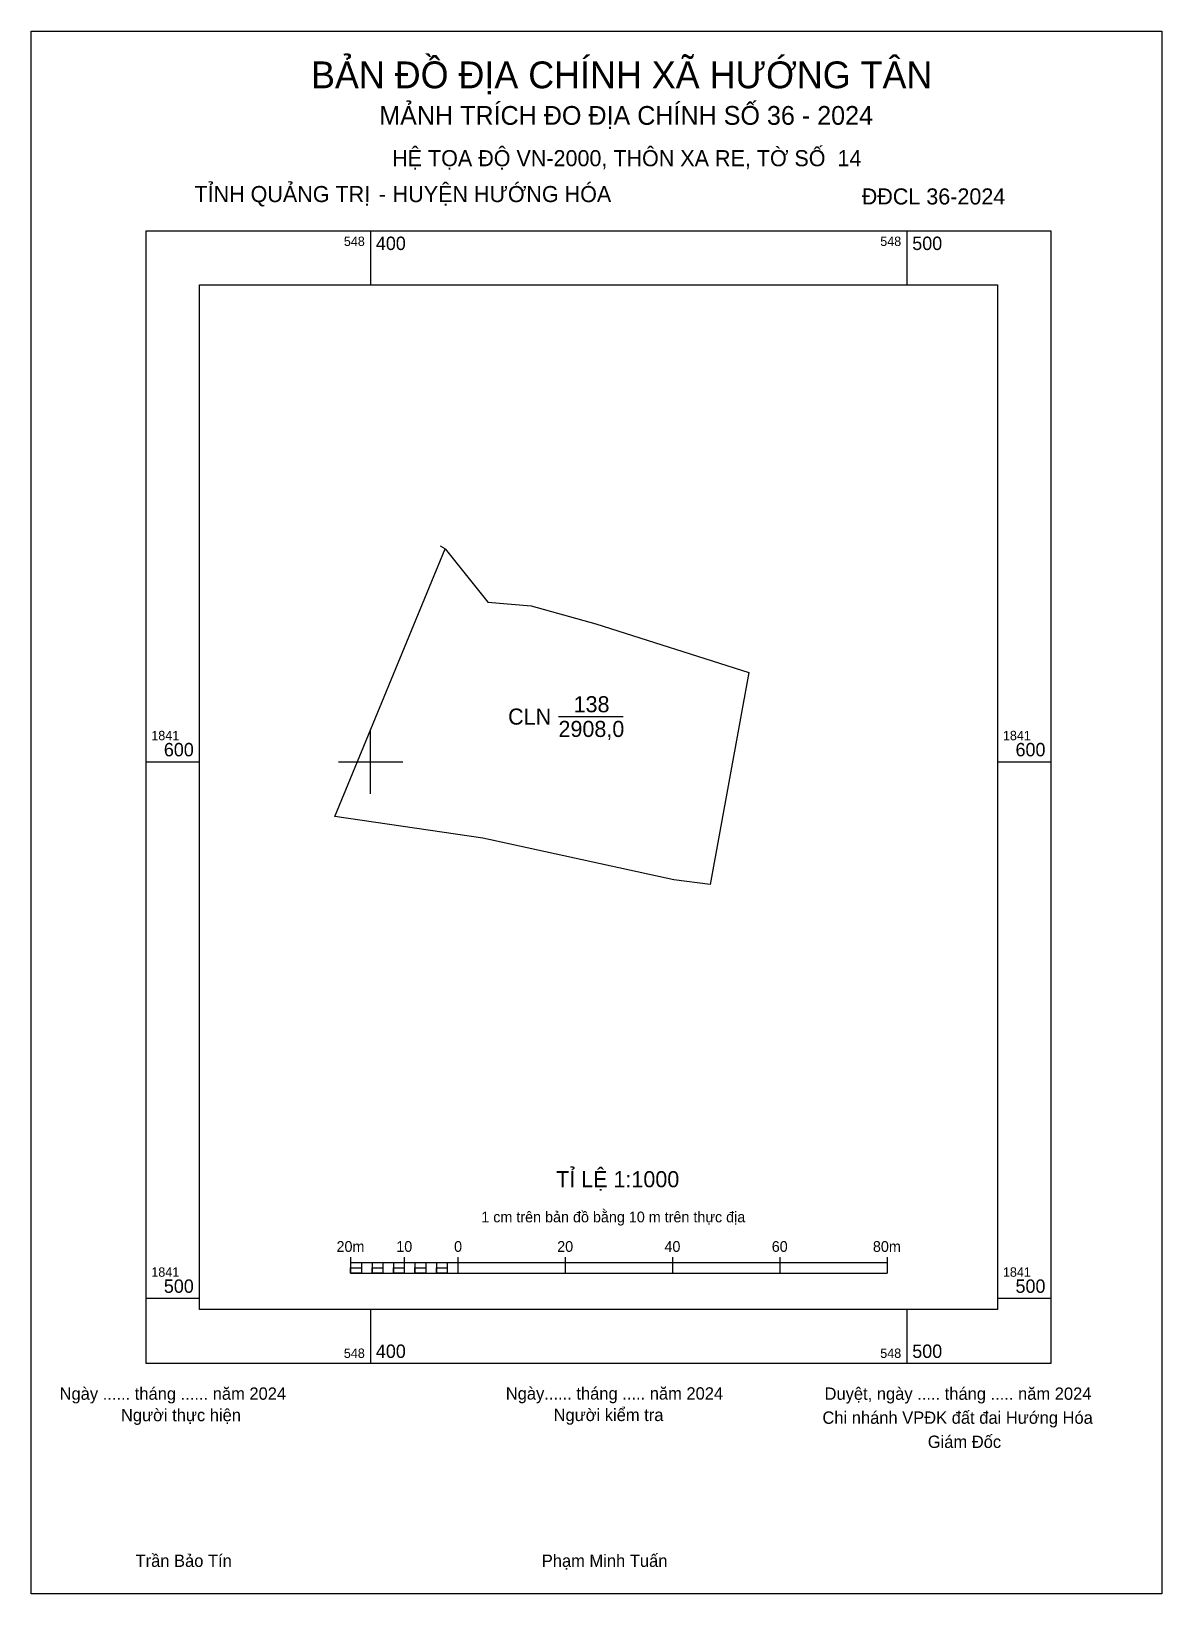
# Model space of a CAD drawing. Extents: x 548337 to 548548, y 1841445 to 1841736.
import ezdxf

# ---------------------------------------------------------------- set-up
doc = ezdxf.new("R2010")
doc.units = 0
for name, color, linetype in [('Level 1', 7, 'Continuous'), ('Level 10', 7, 'Continuous'), ('Level 13', 7, 'Continuous'), ('Level 2', 7, 'Continuous'), ('Level 27', 7, 'Continuous'), ('Level 6', 7, 'Continuous'), ('Level 62', 7, 'Continuous'), ('Level 63', 7, 'Continuous')]:
    doc.layers.add(name, color=color, linetype=linetype)

msp = doc.modelspace()

# ---------------------------------------------------------------- linework, layer by layer
at = {"layer": 'Level 1'}
for p, q in [((548336.75, 1841736.15), (548336.75, 1841736.15)), ((548547.51, 1841444.91), (548547.51, 1841444.91))]:
    msp.add_line(p, q, dxfattribs=at)
at = {"layer": 'Level 10'}
msp.add_line((548435.04, 1841608.41), (548447.08, 1841608.41), dxfattribs=at)
msp.add_lwpolyline([(548420.91, 1841585.74), (548393.37, 1841589.79), (548413.91, 1841639.7), (548421.87, 1841629.72), (548429.96, 1841629.03), (548442.01, 1841625.7), (548470.55, 1841616.6), (548463.31, 1841577.11), (548456.52, 1841578)], close=True, dxfattribs=at)
at = {"layer": 'Level 2'}
msp.add_lwpolyline([(548336.75, 1841736.15), (548547.51, 1841736.15), (548547.51, 1841444.91), (548336.75, 1841444.91)], close=True, dxfattribs=at)
at = {"layer": 'Level 27'}
msp.add_line((548413.91, 1841639.7), (548413.04, 1841640.2), dxfattribs=at)
at = {"layer": 'Level 62'}
msp.add_lwpolyline([(548368.13, 1841688.87), (548516.9, 1841688.87), (548516.9, 1841497.87), (548368.13, 1841497.87)], close=True, dxfattribs=at)
at = {"layer": 'Level 63'}
for p, q in [((548336.75, 1841731.15), (548336.75, 1841736.15)), ((548336.75, 1841736.15), (548341.75, 1841736.15)), ((548336.75, 1841731.15), (548336.75, 1841736.15)), ((548336.75, 1841736.15), (548341.75, 1841736.15)), ((548542.51, 1841736.15), (548547.51, 1841736.15)), ((548542.51, 1841736.15), (548547.51, 1841736.15)), ((548547.51, 1841736.15), (548547.51, 1841731.15)), ((548547.51, 1841736.15), (548547.51, 1841731.15)), ((548336.75, 1841731.15), (548336.75, 1841731.15)), ((548336.75, 1841731.15), (548336.75, 1841731.15)), ((548400, 1841698.87), (548400, 1841688.87)), ((548500, 1841698.87), (548500, 1841688.87)), ((548358.13, 1841600), (548368.13, 1841600)), ((548516.9, 1841600), (548526.9, 1841600)), ((548396.29, 1841507.64), (548396.29, 1841504.64)), ((548406.29, 1841507.64), (548406.29, 1841504.64)), ((548416.29, 1841507.64), (548416.29, 1841504.64)), ((548436.29, 1841507.64), (548436.29, 1841504.64)), ((548456.29, 1841507.64), (548456.29, 1841504.64)), ((548476.29, 1841507.64), (548476.29, 1841504.64)), ((548496.29, 1841507.64), (548496.29, 1841504.64)), ((548396.29, 1841506.64), (548496.29, 1841506.64)), ((548396.29, 1841504.64), (548496.29, 1841504.64)), ((548398.29, 1841506.64), (548398.29, 1841504.64)), ((548400.29, 1841506.64), (548400.29, 1841504.64)), ((548402.29, 1841506.64), (548402.29, 1841504.64)), ((548404.29, 1841506.64), (548404.29, 1841504.64)), ((548406.29, 1841506.64), (548406.29, 1841504.64)), ((548408.29, 1841506.64), (548408.29, 1841504.64)), ((548410.29, 1841506.64), (548410.29, 1841504.64)), ((548412.29, 1841506.64), (548412.29, 1841504.64)), ((548414.29, 1841506.64), (548414.29, 1841504.64)), ((548416.29, 1841506.64), (548416.29, 1841504.64)), ((548358.13, 1841500), (548368.13, 1841500)), ((548516.9, 1841500), (548526.9, 1841500)), ((548400, 1841497.87), (548400, 1841487.87)), ((548500, 1841497.87), (548500, 1841487.87)), ((548336.75, 1841444.91), (548336.75, 1841449.91)), ((548336.75, 1841444.91), (548336.75, 1841449.91)), ((548547.51, 1841449.91), (548547.51, 1841444.91)), ((548547.51, 1841449.91), (548547.51, 1841444.91)), ((548341.75, 1841444.91), (548336.75, 1841444.91)), ((548341.75, 1841444.91), (548336.75, 1841444.91)), ((548547.51, 1841444.91), (548542.51, 1841444.91)), ((548547.51, 1841444.91), (548542.51, 1841444.91))]:
    msp.add_line(p, q, dxfattribs=at)
for points in [[(548358.13, 1841698.87), (548358.13, 1841487.87), (548526.9, 1841487.87), (548526.9, 1841698.87)], [(548396.29, 1841505.64), (548398.29, 1841505.64), (548398.29, 1841504.64), (548396.29, 1841504.64)], [(548396.29, 1841505.64), (548398.29, 1841505.64), (548398.29, 1841504.64), (548396.29, 1841504.64)], [(548400.29, 1841505.64), (548402.29, 1841505.64), (548402.29, 1841504.64), (548400.29, 1841504.64)], [(548404.29, 1841505.64), (548406.29, 1841505.64), (548406.29, 1841504.64), (548404.29, 1841504.64)], [(548408.29, 1841505.64), (548410.29, 1841505.64), (548410.29, 1841504.64), (548408.29, 1841504.64)], [(548412.29, 1841505.64), (548414.29, 1841505.64), (548414.29, 1841504.64), (548412.29, 1841504.64)]]:
    msp.add_lwpolyline(points, close=True, dxfattribs=at)
for points in [[(548400, 1841594), (548400, 1841606)], [(548394, 1841600), (548406, 1841600)]]:
    msp.add_lwpolyline(points, dxfattribs=at)

# ---------------------------------------------------------------- texts
at = {"layer": 'Level 13'}
for s, p in [('138', (548437.86, 1841609.21)), ('CLN', (548425.65, 1841606.91)), ('2908,0', (548435.04, 1841604.61))]:
    msp.add_text(s, height=3, dxfattribs=at).set_placement(p)
at = {"layer": 'Level 6'}
for s, p in [('HỆ TỌA ÐỘ VN-2000, THÔN XA RE, TỜ SỐ  14', (548404.03, 1841710.99)), ('TỈ LỆ 1:1000', (548434.59, 1841520.68))]:
    msp.add_text(s, height=3, dxfattribs=at).set_placement(p)
at = {"layer": 'Level 63'}
for s, height, p in [('BẢN ĐỒ ĐỊA CHÍNH XÃ HƯỚNG TÂN', 5, (548388.91, 1841725.52)), ('MẢNH TRÍCH ĐO ĐỊA CHÍNH SỐ 36 - 2024', 3.5, (548401.62, 1841718.71)), ('TỈNH QUẢNG TRỊ', 3, (548367.17, 1841704.3)), ('-', 3, (548401.54, 1841704.3)), (' HUYỆN HƯỚNG HÓA', 3, (548403.02, 1841704.3)), ('ĐĐCL 36-2024', 3, (548491.58, 1841703.86)), ('548', 1.75, (548395.03, 1841696.12)), ('400', 2.5, (548401, 1841695.37)), ('548', 1.75, (548495.03, 1841696.12)), ('500', 2.5, (548501, 1841695.37)), ('1841', 1.75, (548359.13, 1841604)), ('600', 2.5, (548361.47, 1841601)), ('1841', 1.75, (548517.9, 1841604)), ('600', 2.5, (548520.25, 1841601)), ('D', 0.01, (548420.91, 1841585.74)), ('D', 0.01, (548420.91, 1841585.74)), ('1 cm trên bản đồ bằng 10 m trên thực địa', 2, (548420.65, 1841514.14)), ('20m', 2, (548393.66, 1841508.64)), ('10', 2, (548404.8, 1841508.64)), ('0', 2, (548415.58, 1841508.64)), ('20', 2, (548434.8, 1841508.64)), ('40', 2, (548454.8, 1841508.64)), ('60', 2, (548474.8, 1841508.64)), ('80m', 2, (548493.66, 1841508.64)), ('1841', 1.75, (548359.13, 1841504)), ('1841', 1.75, (548517.9, 1841504)), ('500', 2.5, (548361.47, 1841501)), ('500', 2.5, (548520.25, 1841501)), ('548', 1.75, (548395.03, 1841488.87)), ('400', 2.5, (548401, 1841488.87)), ('548', 1.75, (548495.03, 1841488.87)), ('500', 2.5, (548501, 1841488.87)), ('Ngày ...... tháng ...... năm 2024', 2.3, (548342.03, 1841481.07)), ('Ngày...... tháng ..... năm 2024', 2.3, (548425.22, 1841481.1)), ('Duyệt, ngày ..... tháng ..... năm 2024', 2.3, (548484.65, 1841481.06)), ('Người thực hiện', 2.3, (548353.47, 1841477.07)), ('Người kiểm tra', 2.3, (548434.13, 1841477.1)), ('Chi nhánh VPĐK đất đai Hướng Hóa', 2.3, (548484.25, 1841476.59)), ('Giám Đốc', 2.3, (548503.89, 1841472.09)), ('Trần Bảo Tín', 2.3, (548356.19, 1841449.92)), ('Phạm Minh Tuấn', 2.3, (548431.93, 1841449.92))]:
    msp.add_text(s, height=height, dxfattribs=at).set_placement(p)

doc.saveas('drawing.dxf')
